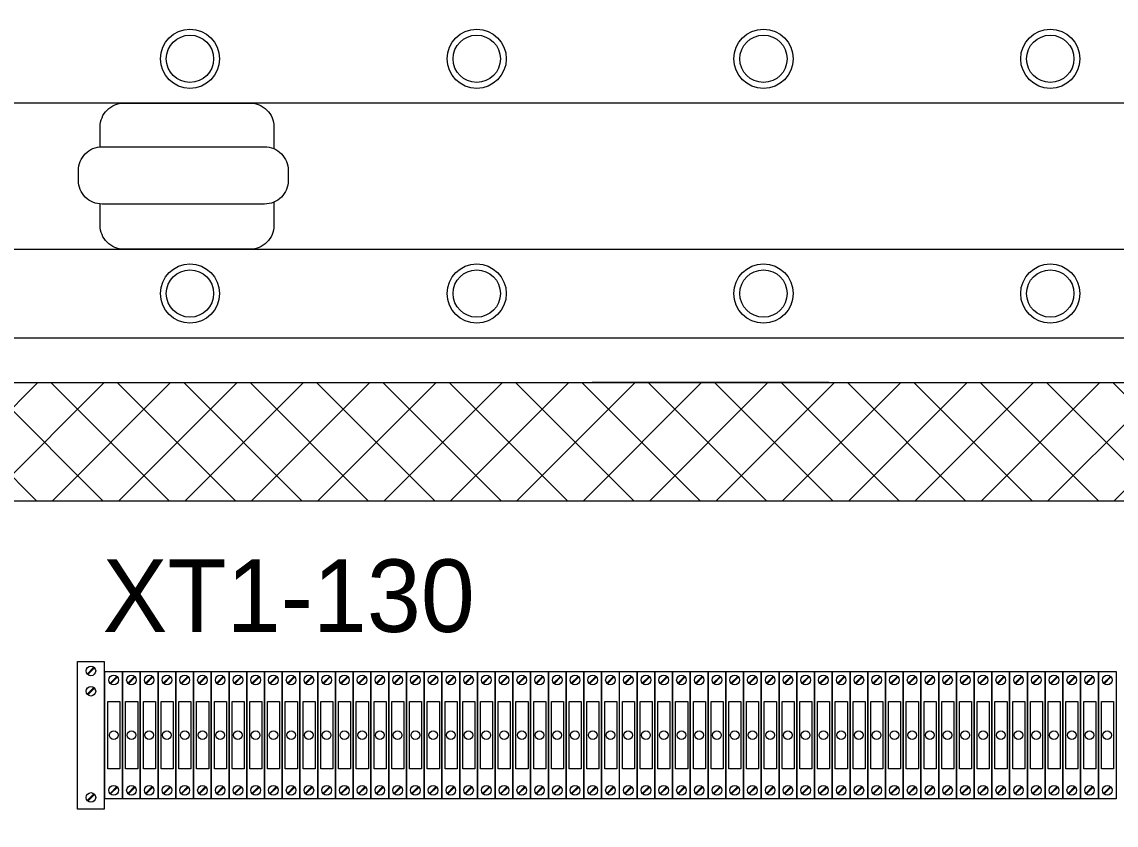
# Model space of a CAD drawing. Header units: millimetres. Extents: x 32626 to 72822, y 60047 to 123188.
# Drawn here: x 38763.5 to 38985.6, y 64738.1 to 64901.2 of the extents above; entities that cross this region are included whole.
import ezdxf

# ---------------------------------------------------------------- set-up
doc = ezdxf.new("R2010")
doc.units = ezdxf.units.MM
doc.header["$LTSCALE"] = 10
doc.layers.add('1轮廓实线层', color=7, linetype='Continuous', lineweight=18)
doc.layers.add('6文字层', color=3, linetype='Continuous', lineweight=18)
doc.styles.add('样式 1', font='SIMYOU.TTF', dxfattribs={"width": 0.75})

msp = doc.modelspace()

# ---------------------------------------------------------------- hatches: boundary and pattern name
at = {"layer": '1轮廓实线层'}
h = msp.add_hatch(dxfattribs=at)
h.set_pattern_fill('ANSI37', color=256, scale=3, style=0)
h.set_pattern_definition([(45, (7301.284, -2091.581), (-6.7351921, 6.7351921), []), (135, (7301.284, -2091.581), (-6.7351921, -6.7351921), [])])
h.paths.add_polyline_path([(39458.37, 64582.11), (39458.37, 64827.97), (38724.3, 64827.97), (38724.3, 64582.11)])
h.paths.add_polyline_path([(39434.37, 64606.11), (39434.37, 64693.04), (38748.3, 64693.04), (38748.3, 64606.11)], flags=16)
h.paths.add_polyline_path([(39434.37, 64717.04), (39434.37, 64803.97), (38748.3, 64803.97), (38748.3, 64717.04)], flags=16)

# ---------------------------------------------------------------- linework, layer by layer
for p, q in [((38694.14, 64837.04), (39488.54, 64837.04)), ((38724.3, 64827.97), (39458.37, 64827.97)), ((38927.3, 64827.97), (38879.3, 64827.97)), ((38748.3, 64803.97), (39434.37, 64803.97))]:
    msp.add_line(p, q, dxfattribs=at)
at = {"layer": '1轮廓实线层', "lineweight": 13}
for p, q in [((38774.84, 64771.35), (38780.24, 64771.35)), ((38774.84, 64741.35), (38774.84, 64771.35)), ((38780.24, 64771.35), (38780.24, 64741.35)), ((38776.79, 64768.79), (38778.17, 64770.17)), ((38776.92, 64768.67), (38778.29, 64770.05)), ((38780.37, 64743.48), (38780.37, 64769.28)), ((38780.37, 64769.28), (38783.97, 64769.28)), ((38783.97, 64769.28), (38783.97, 64743.48)), ((38783.97, 64769.28), (38787.57, 64769.28)), ((38783.97, 64743.48), (38783.97, 64769.28)), ((38787.57, 64769.28), (38787.57, 64743.48)), ((38787.57, 64769.28), (38791.17, 64769.28)), ((38787.57, 64743.48), (38787.57, 64769.28)), ((38791.17, 64769.28), (38791.17, 64743.48)), ((38791.17, 64769.28), (38794.77, 64769.28)), ((38791.17, 64743.48), (38791.17, 64769.28)), ((38794.77, 64769.28), (38794.77, 64743.48)), ((38794.78, 64769.28), (38798.38, 64769.28)), ((38794.78, 64743.48), (38794.78, 64769.28)), ((38798.38, 64769.28), (38798.38, 64743.48)), ((38798.38, 64769.28), (38801.98, 64769.28)), ((38798.38, 64743.48), (38798.38, 64769.28)), ((38801.98, 64769.28), (38801.98, 64743.48)), ((38801.98, 64769.28), (38805.58, 64769.28)), ((38801.98, 64743.48), (38801.98, 64769.28)), ((38805.58, 64769.28), (38805.58, 64743.48)), ((38805.58, 64769.28), (38809.18, 64769.28)), ((38805.58, 64743.48), (38805.58, 64769.28)), ((38809.18, 64769.28), (38809.18, 64743.48)), ((38809.18, 64769.28), (38812.78, 64769.28)), ((38809.18, 64743.48), (38809.18, 64769.28)), ((38812.78, 64769.28), (38812.78, 64743.48)), ((38812.78, 64769.28), (38816.38, 64769.28)), ((38812.78, 64743.48), (38812.78, 64769.28)), ((38816.38, 64769.28), (38816.38, 64743.48)), ((38816.38, 64769.28), (38819.98, 64769.28)), ((38816.38, 64743.48), (38816.38, 64769.28)), ((38819.98, 64769.28), (38819.98, 64743.48)), ((38819.98, 64769.28), (38823.58, 64769.28)), ((38819.98, 64743.48), (38819.98, 64769.28)), ((38823.58, 64769.28), (38823.58, 64743.48)), ((38823.58, 64769.28), (38827.18, 64769.28)), ((38823.58, 64743.48), (38823.58, 64769.28)), ((38827.18, 64769.28), (38827.18, 64743.48)), ((38827.18, 64769.28), (38830.78, 64769.28)), ((38827.18, 64743.48), (38827.18, 64769.28)), ((38830.78, 64769.28), (38830.78, 64743.48)), ((38830.78, 64769.28), (38834.38, 64769.28)), ((38830.78, 64743.48), (38830.78, 64769.28)), ((38834.38, 64769.28), (38834.38, 64743.48)), ((38834.38, 64769.28), (38837.98, 64769.28)), ((38834.38, 64743.48), (38834.38, 64769.28)), ((38837.98, 64769.28), (38837.98, 64743.48)), ((38837.99, 64769.28), (38841.59, 64769.28)), ((38837.99, 64743.48), (38837.99, 64769.28)), ((38841.59, 64769.28), (38841.59, 64743.48)), ((38841.59, 64769.28), (38845.19, 64769.28)), ((38841.59, 64743.48), (38841.59, 64769.28)), ((38845.19, 64769.28), (38845.19, 64743.48)), ((38845.19, 64769.28), (38848.79, 64769.28)), ((38845.19, 64743.48), (38845.19, 64769.28)), ((38848.79, 64769.28), (38848.79, 64743.48)), ((38848.79, 64769.28), (38852.39, 64769.28)), ((38848.79, 64743.48), (38848.79, 64769.28)), ((38852.39, 64769.28), (38852.39, 64743.48)), ((38852.39, 64769.28), (38855.99, 64769.28)), ((38852.39, 64743.48), (38852.39, 64769.28)), ((38855.99, 64769.28), (38855.99, 64743.48)), ((38855.99, 64769.28), (38859.59, 64769.28)), ((38855.99, 64743.48), (38855.99, 64769.28)), ((38859.59, 64769.28), (38859.59, 64743.48)), ((38859.59, 64769.28), (38863.19, 64769.28)), ((38859.59, 64743.48), (38859.59, 64769.28)), ((38863.19, 64769.28), (38863.19, 64743.48)), ((38863.19, 64769.28), (38866.79, 64769.28)), ((38863.19, 64743.48), (38863.19, 64769.28)), ((38866.79, 64769.28), (38866.79, 64743.48)), ((38866.79, 64769.28), (38870.39, 64769.28)), ((38866.79, 64743.48), (38866.79, 64769.28)), ((38870.39, 64769.28), (38870.39, 64743.48)), ((38870.39, 64769.28), (38873.99, 64769.28)), ((38870.39, 64743.48), (38870.39, 64769.28)), ((38873.99, 64769.28), (38873.99, 64743.48)), ((38873.99, 64769.28), (38877.59, 64769.28)), ((38873.99, 64743.48), (38873.99, 64769.28)), ((38877.59, 64769.28), (38877.59, 64743.48)), ((38877.59, 64769.28), (38881.19, 64769.28)), ((38877.59, 64743.48), (38877.59, 64769.28)), ((38881.19, 64769.28), (38881.19, 64743.48)), ((38881.19, 64769.28), (38884.79, 64769.28)), ((38881.19, 64743.48), (38881.19, 64769.28)), ((38884.79, 64769.28), (38884.79, 64743.48)), ((38884.8, 64769.28), (38888.4, 64769.28)), ((38884.8, 64743.48), (38884.8, 64769.28)), ((38888.4, 64769.28), (38888.4, 64743.48)), ((38888.4, 64769.28), (38892, 64769.28)), ((38888.4, 64743.48), (38888.4, 64769.28)), ((38892, 64769.28), (38892, 64743.48)), ((38892, 64769.28), (38895.6, 64769.28)), ((38892, 64743.48), (38892, 64769.28)), ((38895.6, 64769.28), (38895.6, 64743.48)), ((38895.6, 64769.28), (38899.2, 64769.28)), ((38895.6, 64743.48), (38895.6, 64769.28)), ((38899.2, 64769.28), (38899.2, 64743.48)), ((38899.2, 64769.28), (38902.8, 64769.28)), ((38899.2, 64743.48), (38899.2, 64769.28)), ((38902.8, 64769.28), (38902.8, 64743.48)), ((38902.8, 64769.28), (38906.4, 64769.28)), ((38902.8, 64743.48), (38902.8, 64769.28)), ((38906.4, 64769.28), (38906.4, 64743.48)), ((38906.4, 64769.28), (38910, 64769.28)), ((38906.4, 64743.48), (38906.4, 64769.28)), ((38910, 64769.28), (38910, 64743.48)), ((38910, 64769.28), (38913.6, 64769.28)), ((38910, 64743.48), (38910, 64769.28)), ((38913.6, 64769.28), (38913.6, 64743.48)), ((38913.6, 64769.28), (38917.2, 64769.28)), ((38913.6, 64743.48), (38913.6, 64769.28)), ((38917.2, 64769.28), (38917.2, 64743.48)), ((38917.2, 64769.28), (38920.8, 64769.28)), ((38917.2, 64743.48), (38917.2, 64769.28)), ((38920.8, 64769.28), (38920.8, 64743.48)), ((38920.8, 64769.28), (38924.4, 64769.28)), ((38920.8, 64743.48), (38920.8, 64769.28)), ((38924.4, 64769.28), (38924.4, 64743.48)), ((38924.4, 64769.28), (38928, 64769.28)), ((38924.4, 64743.48), (38924.4, 64769.28)), ((38928, 64769.28), (38928, 64743.48)), ((38928.01, 64769.28), (38931.61, 64769.28)), ((38928.01, 64743.48), (38928.01, 64769.28)), ((38931.61, 64769.28), (38931.61, 64743.48)), ((38931.61, 64769.28), (38935.21, 64769.28)), ((38931.61, 64743.48), (38931.61, 64769.28)), ((38935.21, 64769.28), (38935.21, 64743.48)), ((38935.21, 64769.28), (38938.81, 64769.28)), ((38935.21, 64743.48), (38935.21, 64769.28)), ((38938.81, 64769.28), (38938.81, 64743.48)), ((38938.81, 64769.28), (38942.41, 64769.28)), ((38938.81, 64743.48), (38938.81, 64769.28)), ((38942.41, 64769.28), (38942.41, 64743.48)), ((38942.41, 64769.28), (38946.01, 64769.28)), ((38942.41, 64743.48), (38942.41, 64769.28)), ((38946.01, 64769.28), (38946.01, 64743.48)), ((38946.01, 64769.28), (38949.61, 64769.28)), ((38946.01, 64743.48), (38946.01, 64769.28)), ((38949.61, 64769.28), (38949.61, 64743.48)), ((38949.61, 64769.28), (38953.21, 64769.28)), ((38949.61, 64743.48), (38949.61, 64769.28)), ((38953.21, 64769.28), (38953.21, 64743.48)), ((38953.21, 64769.28), (38956.81, 64769.28)), ((38953.21, 64743.48), (38953.21, 64769.28)), ((38956.81, 64769.28), (38956.81, 64743.48)), ((38956.81, 64769.28), (38960.41, 64769.28)), ((38956.81, 64743.48), (38956.81, 64769.28)), ((38960.41, 64769.28), (38960.41, 64743.48)), ((38960.41, 64769.28), (38964.01, 64769.28)), ((38960.41, 64743.48), (38960.41, 64769.28)), ((38964.01, 64769.28), (38964.01, 64743.48)), ((38964.01, 64769.28), (38967.61, 64769.28)), ((38964.01, 64743.48), (38964.01, 64769.28)), ((38967.61, 64769.28), (38967.61, 64743.48)), ((38967.61, 64769.28), (38971.21, 64769.28)), ((38967.61, 64743.48), (38967.61, 64769.28)), ((38971.21, 64769.28), (38971.21, 64743.48)), ((38971.21, 64769.28), (38974.81, 64769.28)), ((38971.21, 64743.48), (38971.21, 64769.28)), ((38974.81, 64769.28), (38974.81, 64743.48)), ((38974.82, 64769.28), (38978.42, 64769.28)), ((38974.82, 64743.48), (38974.82, 64769.28)), ((38978.42, 64769.28), (38978.42, 64743.48)), ((38978.42, 64769.28), (38982.02, 64769.28)), ((38978.42, 64743.48), (38978.42, 64769.28)), ((38982.02, 64769.28), (38982.02, 64743.48)), ((38982.02, 64769.28), (38985.62, 64769.28)), ((38982.02, 64743.48), (38982.02, 64769.28)), ((38985.62, 64769.28), (38985.62, 64743.48)), ((38781.42, 64766.94), (38782.8, 64768.32)), ((38781.54, 64766.82), (38782.92, 64768.2)), ((38785.02, 64766.94), (38786.4, 64768.32)), ((38785.14, 64766.82), (38786.52, 64768.2)), ((38788.62, 64766.94), (38790, 64768.32)), ((38788.75, 64766.82), (38790.12, 64768.2)), ((38792.23, 64766.94), (38793.6, 64768.32)), ((38792.35, 64766.82), (38793.72, 64768.2)), ((38795.83, 64766.94), (38797.2, 64768.32)), ((38795.95, 64766.82), (38797.33, 64768.2)), ((38799.43, 64766.94), (38800.81, 64768.32)), ((38799.55, 64766.82), (38800.93, 64768.2)), ((38803.03, 64766.94), (38804.41, 64768.32)), ((38803.15, 64766.82), (38804.53, 64768.2)), ((38806.63, 64766.94), (38808.01, 64768.32)), ((38806.75, 64766.82), (38808.13, 64768.2)), ((38810.23, 64766.94), (38811.61, 64768.32)), ((38810.35, 64766.82), (38811.73, 64768.2)), ((38813.83, 64766.94), (38815.21, 64768.32)), ((38813.95, 64766.82), (38815.33, 64768.2)), ((38817.43, 64766.94), (38818.81, 64768.32)), ((38817.55, 64766.82), (38818.93, 64768.2)), ((38821.03, 64766.94), (38822.41, 64768.32)), ((38821.15, 64766.82), (38822.53, 64768.2)), ((38824.63, 64766.94), (38826.01, 64768.32)), ((38824.75, 64766.82), (38826.13, 64768.2)), ((38828.23, 64766.94), (38829.61, 64768.32)), ((38828.35, 64766.82), (38829.73, 64768.2)), ((38831.83, 64766.94), (38833.21, 64768.32)), ((38831.95, 64766.82), (38833.33, 64768.2)), ((38835.43, 64766.94), (38836.81, 64768.32)), ((38835.56, 64766.82), (38836.93, 64768.2)), ((38839.04, 64766.94), (38840.41, 64768.32)), ((38839.16, 64766.82), (38840.54, 64768.2)), ((38842.64, 64766.94), (38844.02, 64768.32)), ((38842.76, 64766.82), (38844.14, 64768.2)), ((38846.24, 64766.94), (38847.62, 64768.32)), ((38846.36, 64766.82), (38847.74, 64768.2)), ((38849.84, 64766.94), (38851.22, 64768.32)), ((38849.96, 64766.82), (38851.34, 64768.2)), ((38853.44, 64766.94), (38854.82, 64768.32)), ((38853.56, 64766.82), (38854.94, 64768.2)), ((38857.04, 64766.94), (38858.42, 64768.32)), ((38857.16, 64766.82), (38858.54, 64768.2)), ((38860.64, 64766.94), (38862.02, 64768.32)), ((38860.76, 64766.82), (38862.14, 64768.2)), ((38864.24, 64766.94), (38865.62, 64768.32)), ((38864.36, 64766.82), (38865.74, 64768.2)), ((38867.84, 64766.94), (38869.22, 64768.32)), ((38867.96, 64766.82), (38869.34, 64768.2)), ((38871.44, 64766.94), (38872.82, 64768.32)), ((38871.56, 64766.82), (38872.94, 64768.2)), ((38875.04, 64766.94), (38876.42, 64768.32)), ((38875.16, 64766.82), (38876.54, 64768.2)), ((38878.64, 64766.94), (38880.02, 64768.32)), ((38878.77, 64766.82), (38880.14, 64768.2)), ((38882.25, 64766.94), (38883.62, 64768.32)), ((38882.37, 64766.82), (38883.74, 64768.2)), ((38885.85, 64766.94), (38887.22, 64768.32)), ((38885.97, 64766.82), (38887.35, 64768.2)), ((38889.45, 64766.94), (38890.83, 64768.32)), ((38889.57, 64766.82), (38890.95, 64768.2)), ((38893.05, 64766.94), (38894.43, 64768.32)), ((38893.17, 64766.82), (38894.55, 64768.2)), ((38896.65, 64766.94), (38898.03, 64768.32)), ((38896.77, 64766.82), (38898.15, 64768.2)), ((38900.25, 64766.94), (38901.63, 64768.32)), ((38900.37, 64766.82), (38901.75, 64768.2)), ((38903.85, 64766.94), (38905.23, 64768.32)), ((38903.97, 64766.82), (38905.35, 64768.2)), ((38907.45, 64766.94), (38908.83, 64768.32)), ((38907.57, 64766.82), (38908.95, 64768.2)), ((38911.05, 64766.94), (38912.43, 64768.32)), ((38911.17, 64766.82), (38912.55, 64768.2)), ((38914.65, 64766.94), (38916.03, 64768.32)), ((38914.77, 64766.82), (38916.15, 64768.2)), ((38918.25, 64766.94), (38919.63, 64768.32)), ((38918.37, 64766.82), (38919.75, 64768.2)), ((38921.85, 64766.94), (38923.23, 64768.32)), ((38921.97, 64766.82), (38923.35, 64768.2)), ((38925.45, 64766.94), (38926.83, 64768.32)), ((38925.58, 64766.82), (38926.95, 64768.2)), ((38929.06, 64766.94), (38930.43, 64768.32)), ((38929.18, 64766.82), (38930.56, 64768.2)), ((38932.66, 64766.94), (38934.04, 64768.32)), ((38932.78, 64766.82), (38934.16, 64768.2)), ((38936.26, 64766.94), (38937.64, 64768.32)), ((38936.38, 64766.82), (38937.76, 64768.2)), ((38939.86, 64766.94), (38941.24, 64768.32)), ((38939.98, 64766.82), (38941.36, 64768.2)), ((38943.46, 64766.94), (38944.84, 64768.32)), ((38943.58, 64766.82), (38944.96, 64768.2)), ((38947.06, 64766.94), (38948.44, 64768.32)), ((38947.18, 64766.82), (38948.56, 64768.2)), ((38950.66, 64766.94), (38952.04, 64768.32)), ((38950.78, 64766.82), (38952.16, 64768.2)), ((38954.26, 64766.94), (38955.64, 64768.32)), ((38954.38, 64766.82), (38955.76, 64768.2)), ((38957.86, 64766.94), (38959.24, 64768.32)), ((38957.98, 64766.82), (38959.36, 64768.2)), ((38961.46, 64766.94), (38962.84, 64768.32)), ((38961.58, 64766.82), (38962.96, 64768.2)), ((38965.06, 64766.94), (38966.44, 64768.32)), ((38965.18, 64766.82), (38966.56, 64768.2)), ((38968.66, 64766.94), (38970.04, 64768.32)), ((38968.79, 64766.82), (38970.16, 64768.2)), ((38972.27, 64766.94), (38973.64, 64768.32)), ((38972.39, 64766.82), (38973.76, 64768.2)), ((38975.87, 64766.94), (38977.24, 64768.32)), ((38975.99, 64766.82), (38977.37, 64768.2)), ((38979.47, 64766.94), (38980.85, 64768.32)), ((38979.59, 64766.82), (38980.97, 64768.2)), ((38983.07, 64766.94), (38984.45, 64768.32)), ((38983.19, 64766.82), (38984.57, 64768.2)), ((38776.79, 64764.67), (38778.17, 64766.05)), ((38776.92, 64764.55), (38778.29, 64765.93)), ((38776.79, 64743.1), (38778.17, 64744.48)), ((38776.92, 64742.98), (38778.29, 64744.36)), ((38781.42, 64744.56), (38782.8, 64745.94)), ((38781.54, 64744.44), (38782.92, 64745.82)), ((38785.02, 64744.56), (38786.4, 64745.94)), ((38785.14, 64744.44), (38786.52, 64745.82)), ((38788.62, 64744.56), (38790, 64745.94)), ((38788.75, 64744.44), (38790.12, 64745.82)), ((38792.23, 64744.56), (38793.6, 64745.94)), ((38792.35, 64744.44), (38793.72, 64745.82)), ((38795.83, 64744.56), (38797.2, 64745.94)), ((38795.95, 64744.44), (38797.33, 64745.82)), ((38799.43, 64744.56), (38800.81, 64745.94)), ((38799.55, 64744.44), (38800.93, 64745.82)), ((38803.03, 64744.56), (38804.41, 64745.94)), ((38803.15, 64744.44), (38804.53, 64745.82)), ((38806.63, 64744.56), (38808.01, 64745.94)), ((38806.75, 64744.44), (38808.13, 64745.82)), ((38810.23, 64744.56), (38811.61, 64745.94)), ((38810.35, 64744.44), (38811.73, 64745.82)), ((38813.83, 64744.56), (38815.21, 64745.94)), ((38813.95, 64744.44), (38815.33, 64745.82)), ((38817.43, 64744.56), (38818.81, 64745.94)), ((38817.55, 64744.44), (38818.93, 64745.82)), ((38821.03, 64744.56), (38822.41, 64745.94)), ((38821.15, 64744.44), (38822.53, 64745.82)), ((38824.63, 64744.56), (38826.01, 64745.94)), ((38824.75, 64744.44), (38826.13, 64745.82)), ((38828.23, 64744.56), (38829.61, 64745.94)), ((38828.35, 64744.44), (38829.73, 64745.82)), ((38831.83, 64744.56), (38833.21, 64745.94)), ((38831.95, 64744.44), (38833.33, 64745.82)), ((38835.43, 64744.56), (38836.81, 64745.94)), ((38835.56, 64744.44), (38836.93, 64745.82)), ((38839.04, 64744.56), (38840.41, 64745.94)), ((38839.16, 64744.44), (38840.54, 64745.82)), ((38842.64, 64744.56), (38844.02, 64745.94)), ((38842.76, 64744.44), (38844.14, 64745.82)), ((38846.24, 64744.56), (38847.62, 64745.94)), ((38846.36, 64744.44), (38847.74, 64745.82)), ((38849.84, 64744.56), (38851.22, 64745.94)), ((38849.96, 64744.44), (38851.34, 64745.82)), ((38853.44, 64744.56), (38854.82, 64745.94)), ((38853.56, 64744.44), (38854.94, 64745.82)), ((38857.04, 64744.56), (38858.42, 64745.94)), ((38857.16, 64744.44), (38858.54, 64745.82)), ((38860.64, 64744.56), (38862.02, 64745.94)), ((38860.76, 64744.44), (38862.14, 64745.82)), ((38864.24, 64744.56), (38865.62, 64745.94)), ((38864.36, 64744.44), (38865.74, 64745.82)), ((38867.84, 64744.56), (38869.22, 64745.94)), ((38867.96, 64744.44), (38869.34, 64745.82)), ((38871.44, 64744.56), (38872.82, 64745.94)), ((38871.56, 64744.44), (38872.94, 64745.82)), ((38875.04, 64744.56), (38876.42, 64745.94)), ((38875.16, 64744.44), (38876.54, 64745.82)), ((38878.64, 64744.56), (38880.02, 64745.94)), ((38878.77, 64744.44), (38880.14, 64745.82)), ((38882.25, 64744.56), (38883.62, 64745.94)), ((38882.37, 64744.44), (38883.74, 64745.82)), ((38885.85, 64744.56), (38887.22, 64745.94)), ((38885.97, 64744.44), (38887.35, 64745.82)), ((38889.45, 64744.56), (38890.83, 64745.94)), ((38889.57, 64744.44), (38890.95, 64745.82)), ((38893.05, 64744.56), (38894.43, 64745.94)), ((38893.17, 64744.44), (38894.55, 64745.82)), ((38896.65, 64744.56), (38898.03, 64745.94)), ((38896.77, 64744.44), (38898.15, 64745.82)), ((38900.25, 64744.56), (38901.63, 64745.94)), ((38900.37, 64744.44), (38901.75, 64745.82)), ((38903.85, 64744.56), (38905.23, 64745.94)), ((38903.97, 64744.44), (38905.35, 64745.82)), ((38907.45, 64744.56), (38908.83, 64745.94)), ((38907.57, 64744.44), (38908.95, 64745.82)), ((38911.05, 64744.56), (38912.43, 64745.94)), ((38911.17, 64744.44), (38912.55, 64745.82)), ((38914.65, 64744.56), (38916.03, 64745.94)), ((38914.77, 64744.44), (38916.15, 64745.82)), ((38918.25, 64744.56), (38919.63, 64745.94)), ((38918.37, 64744.44), (38919.75, 64745.82)), ((38921.85, 64744.56), (38923.23, 64745.94)), ((38921.97, 64744.44), (38923.35, 64745.82)), ((38925.45, 64744.56), (38926.83, 64745.94)), ((38925.58, 64744.44), (38926.95, 64745.82)), ((38929.06, 64744.56), (38930.43, 64745.94)), ((38929.18, 64744.44), (38930.56, 64745.82)), ((38932.66, 64744.56), (38934.04, 64745.94)), ((38932.78, 64744.44), (38934.16, 64745.82)), ((38936.26, 64744.56), (38937.64, 64745.94)), ((38936.38, 64744.44), (38937.76, 64745.82)), ((38939.86, 64744.56), (38941.24, 64745.94)), ((38939.98, 64744.44), (38941.36, 64745.82)), ((38943.46, 64744.56), (38944.84, 64745.94)), ((38943.58, 64744.44), (38944.96, 64745.82)), ((38947.06, 64744.56), (38948.44, 64745.94)), ((38947.18, 64744.44), (38948.56, 64745.82)), ((38950.66, 64744.56), (38952.04, 64745.94)), ((38950.78, 64744.44), (38952.16, 64745.82)), ((38954.26, 64744.56), (38955.64, 64745.94)), ((38954.38, 64744.44), (38955.76, 64745.82)), ((38957.86, 64744.56), (38959.24, 64745.94)), ((38957.98, 64744.44), (38959.36, 64745.82)), ((38961.46, 64744.56), (38962.84, 64745.94)), ((38961.58, 64744.44), (38962.96, 64745.82)), ((38965.06, 64744.56), (38966.44, 64745.94)), ((38965.18, 64744.44), (38966.56, 64745.82)), ((38968.66, 64744.56), (38970.04, 64745.94)), ((38968.79, 64744.44), (38970.16, 64745.82)), ((38972.27, 64744.56), (38973.64, 64745.94)), ((38972.39, 64744.44), (38973.76, 64745.82)), ((38975.87, 64744.56), (38977.24, 64745.94)), ((38975.99, 64744.44), (38977.37, 64745.82)), ((38979.47, 64744.56), (38980.85, 64745.94)), ((38979.59, 64744.44), (38980.97, 64745.82)), ((38983.07, 64744.56), (38984.45, 64745.94)), ((38983.19, 64744.44), (38984.57, 64745.82)), ((38783.97, 64743.48), (38780.37, 64743.48)), ((38787.57, 64743.48), (38783.97, 64743.48)), ((38791.17, 64743.48), (38787.57, 64743.48)), ((38794.77, 64743.48), (38791.17, 64743.48)), ((38798.38, 64743.48), (38794.78, 64743.48)), ((38801.98, 64743.48), (38798.38, 64743.48)), ((38805.58, 64743.48), (38801.98, 64743.48)), ((38809.18, 64743.48), (38805.58, 64743.48)), ((38812.78, 64743.48), (38809.18, 64743.48)), ((38816.38, 64743.48), (38812.78, 64743.48)), ((38819.98, 64743.48), (38816.38, 64743.48)), ((38823.58, 64743.48), (38819.98, 64743.48)), ((38827.18, 64743.48), (38823.58, 64743.48)), ((38830.78, 64743.48), (38827.18, 64743.48)), ((38834.38, 64743.48), (38830.78, 64743.48)), ((38837.98, 64743.48), (38834.38, 64743.48)), ((38841.59, 64743.48), (38837.99, 64743.48)), ((38845.19, 64743.48), (38841.59, 64743.48)), ((38848.79, 64743.48), (38845.19, 64743.48)), ((38852.39, 64743.48), (38848.79, 64743.48)), ((38855.99, 64743.48), (38852.39, 64743.48)), ((38859.59, 64743.48), (38855.99, 64743.48)), ((38863.19, 64743.48), (38859.59, 64743.48)), ((38866.79, 64743.48), (38863.19, 64743.48)), ((38870.39, 64743.48), (38866.79, 64743.48)), ((38873.99, 64743.48), (38870.39, 64743.48)), ((38877.59, 64743.48), (38873.99, 64743.48)), ((38881.19, 64743.48), (38877.59, 64743.48)), ((38884.79, 64743.48), (38881.19, 64743.48)), ((38888.4, 64743.48), (38884.8, 64743.48)), ((38892, 64743.48), (38888.4, 64743.48)), ((38895.6, 64743.48), (38892, 64743.48)), ((38899.2, 64743.48), (38895.6, 64743.48)), ((38902.8, 64743.48), (38899.2, 64743.48)), ((38906.4, 64743.48), (38902.8, 64743.48)), ((38910, 64743.48), (38906.4, 64743.48)), ((38913.6, 64743.48), (38910, 64743.48)), ((38917.2, 64743.48), (38913.6, 64743.48)), ((38920.8, 64743.48), (38917.2, 64743.48)), ((38924.4, 64743.48), (38920.8, 64743.48)), ((38928, 64743.48), (38924.4, 64743.48)), ((38931.61, 64743.48), (38928.01, 64743.48)), ((38935.21, 64743.48), (38931.61, 64743.48)), ((38938.81, 64743.48), (38935.21, 64743.48)), ((38942.41, 64743.48), (38938.81, 64743.48)), ((38946.01, 64743.48), (38942.41, 64743.48)), ((38949.61, 64743.48), (38946.01, 64743.48)), ((38953.21, 64743.48), (38949.61, 64743.48)), ((38956.81, 64743.48), (38953.21, 64743.48)), ((38960.41, 64743.48), (38956.81, 64743.48)), ((38964.01, 64743.48), (38960.41, 64743.48)), ((38967.61, 64743.48), (38964.01, 64743.48)), ((38971.21, 64743.48), (38967.61, 64743.48)), ((38974.81, 64743.48), (38971.21, 64743.48)), ((38978.42, 64743.48), (38974.82, 64743.48)), ((38982.02, 64743.48), (38978.42, 64743.48)), ((38985.62, 64743.48), (38982.02, 64743.48)), ((38780.24, 64741.35), (38774.84, 64741.35))]:
    msp.add_line(p, q, dxfattribs=at)
at = {"layer": '1轮廓实线层'}
for points in [[(39506.25, 64884.69), (38678.25, 64884.69, -0.414214), (38672.25, 64890.69), (38672.25, 65358.69, -0.414214), (38678.25, 65364.69)], [(38779.43, 64875.8), (38779.43, 64879.89, -0.414214), (38784.23, 64884.69), (38809.87, 64884.69, -0.414214), (38814.67, 64879.89), (38814.67, 64875.44)], [(38814.67, 64864.58), (38814.67, 64859.84, -0.414214), (38809.87, 64855.04), (38784.23, 64855.04, -0.414214), (38779.43, 64859.84), (38779.43, 64864.22)], [(38677.05, 64555.04, -0.414214), (38672.25, 64559.84), (38672.25, 64850.24, -0.414214), (38677.05, 64855.04), (39159.99, 64855.04)]]:
    msp.add_lwpolyline(points, format="xyb", dxfattribs=at)
msp.add_lwpolyline([(38775, 64871.02, -0.414214), (38779.8, 64875.82), (38812.8, 64875.82, -0.414214), (38817.6, 64871.02), (38817.6, 64869, -0.414214), (38812.8, 64864.2), (38779.8, 64864.2, -0.414214), (38775, 64869)], format="xyb", close=True, dxfattribs=at)
at = {"layer": '1轮廓实线层', "lineweight": 13}
for points in [[(38780.99, 64763.18), (38783.44, 64763.18), (38783.44, 64749.52), (38780.99, 64749.52)], [(38784.59, 64763.18), (38787.04, 64763.18), (38787.04, 64749.52), (38784.59, 64749.52)], [(38788.19, 64763.18), (38790.64, 64763.18), (38790.64, 64749.52), (38788.19, 64749.52)], [(38791.8, 64763.18), (38794.24, 64763.18), (38794.24, 64749.52), (38791.8, 64749.52)], [(38795.4, 64763.18), (38797.84, 64763.18), (38797.84, 64749.52), (38795.4, 64749.52)], [(38799, 64763.18), (38801.45, 64763.18), (38801.45, 64749.52), (38799, 64749.52)], [(38802.6, 64763.18), (38805.05, 64763.18), (38805.05, 64749.52), (38802.6, 64749.52)], [(38806.2, 64763.18), (38808.65, 64763.18), (38808.65, 64749.52), (38806.2, 64749.52)], [(38809.8, 64763.18), (38812.25, 64763.18), (38812.25, 64749.52), (38809.8, 64749.52)], [(38813.4, 64763.18), (38815.85, 64763.18), (38815.85, 64749.52), (38813.4, 64749.52)], [(38817, 64763.18), (38819.45, 64763.18), (38819.45, 64749.52), (38817, 64749.52)], [(38820.6, 64763.18), (38823.05, 64763.18), (38823.05, 64749.52), (38820.6, 64749.52)], [(38824.2, 64763.18), (38826.65, 64763.18), (38826.65, 64749.52), (38824.2, 64749.52)], [(38827.8, 64763.18), (38830.25, 64763.18), (38830.25, 64749.52), (38827.8, 64749.52)], [(38831.4, 64763.18), (38833.85, 64763.18), (38833.85, 64749.52), (38831.4, 64749.52)], [(38835.01, 64763.18), (38837.45, 64763.18), (38837.45, 64749.52), (38835.01, 64749.52)], [(38838.61, 64763.18), (38841.05, 64763.18), (38841.05, 64749.52), (38838.61, 64749.52)], [(38842.21, 64763.18), (38844.66, 64763.18), (38844.66, 64749.52), (38842.21, 64749.52)], [(38845.81, 64763.18), (38848.26, 64763.18), (38848.26, 64749.52), (38845.81, 64749.52)], [(38849.41, 64763.18), (38851.86, 64763.18), (38851.86, 64749.52), (38849.41, 64749.52)], [(38853.01, 64763.18), (38855.46, 64763.18), (38855.46, 64749.52), (38853.01, 64749.52)], [(38856.61, 64763.18), (38859.06, 64763.18), (38859.06, 64749.52), (38856.61, 64749.52)], [(38860.21, 64763.18), (38862.66, 64763.18), (38862.66, 64749.52), (38860.21, 64749.52)], [(38863.81, 64763.18), (38866.26, 64763.18), (38866.26, 64749.52), (38863.81, 64749.52)], [(38867.41, 64763.18), (38869.86, 64763.18), (38869.86, 64749.52), (38867.41, 64749.52)], [(38871.01, 64763.18), (38873.46, 64763.18), (38873.46, 64749.52), (38871.01, 64749.52)], [(38874.61, 64763.18), (38877.06, 64763.18), (38877.06, 64749.52), (38874.61, 64749.52)], [(38878.21, 64763.18), (38880.66, 64763.18), (38880.66, 64749.52), (38878.21, 64749.52)], [(38881.82, 64763.18), (38884.26, 64763.18), (38884.26, 64749.52), (38881.82, 64749.52)], [(38885.42, 64763.18), (38887.86, 64763.18), (38887.86, 64749.52), (38885.42, 64749.52)], [(38889.02, 64763.18), (38891.47, 64763.18), (38891.47, 64749.52), (38889.02, 64749.52)], [(38892.62, 64763.18), (38895.07, 64763.18), (38895.07, 64749.52), (38892.62, 64749.52)], [(38896.22, 64763.18), (38898.67, 64763.18), (38898.67, 64749.52), (38896.22, 64749.52)], [(38899.82, 64763.18), (38902.27, 64763.18), (38902.27, 64749.52), (38899.82, 64749.52)], [(38903.42, 64763.18), (38905.87, 64763.18), (38905.87, 64749.52), (38903.42, 64749.52)], [(38907.02, 64763.18), (38909.47, 64763.18), (38909.47, 64749.52), (38907.02, 64749.52)], [(38910.62, 64763.18), (38913.07, 64763.18), (38913.07, 64749.52), (38910.62, 64749.52)], [(38914.22, 64763.18), (38916.67, 64763.18), (38916.67, 64749.52), (38914.22, 64749.52)], [(38917.82, 64763.18), (38920.27, 64763.18), (38920.27, 64749.52), (38917.82, 64749.52)], [(38921.42, 64763.18), (38923.87, 64763.18), (38923.87, 64749.52), (38921.42, 64749.52)], [(38925.03, 64763.18), (38927.47, 64763.18), (38927.47, 64749.52), (38925.03, 64749.52)], [(38928.63, 64763.18), (38931.07, 64763.18), (38931.07, 64749.52), (38928.63, 64749.52)], [(38932.23, 64763.18), (38934.68, 64763.18), (38934.68, 64749.52), (38932.23, 64749.52)], [(38935.83, 64763.18), (38938.28, 64763.18), (38938.28, 64749.52), (38935.83, 64749.52)], [(38939.43, 64763.18), (38941.88, 64763.18), (38941.88, 64749.52), (38939.43, 64749.52)], [(38943.03, 64763.18), (38945.48, 64763.18), (38945.48, 64749.52), (38943.03, 64749.52)], [(38946.63, 64763.18), (38949.08, 64763.18), (38949.08, 64749.52), (38946.63, 64749.52)], [(38950.23, 64763.18), (38952.68, 64763.18), (38952.68, 64749.52), (38950.23, 64749.52)], [(38953.83, 64763.18), (38956.28, 64763.18), (38956.28, 64749.52), (38953.83, 64749.52)], [(38957.43, 64763.18), (38959.88, 64763.18), (38959.88, 64749.52), (38957.43, 64749.52)], [(38961.03, 64763.18), (38963.48, 64763.18), (38963.48, 64749.52), (38961.03, 64749.52)], [(38964.63, 64763.18), (38967.08, 64763.18), (38967.08, 64749.52), (38964.63, 64749.52)], [(38968.23, 64763.18), (38970.68, 64763.18), (38970.68, 64749.52), (38968.23, 64749.52)], [(38971.84, 64763.18), (38974.28, 64763.18), (38974.28, 64749.52), (38971.84, 64749.52)], [(38975.44, 64763.18), (38977.88, 64763.18), (38977.88, 64749.52), (38975.44, 64749.52)], [(38979.04, 64763.18), (38981.49, 64763.18), (38981.49, 64749.52), (38979.04, 64749.52)], [(38982.64, 64763.18), (38985.09, 64763.18), (38985.09, 64749.52), (38982.64, 64749.52)]]:
    msp.add_lwpolyline(points, close=True, dxfattribs=at)
at = {"layer": '1轮廓实线层'}
for centre, radius in [((38797.65, 64893.69), 6), ((38855.85, 64893.69), 6), ((38914.05, 64893.69), 6), ((38972.25, 64893.69), 6), ((38797.65, 64893.69), 4.8), ((38855.85, 64893.69), 4.8), ((38914.05, 64893.69), 4.8), ((38972.25, 64893.69), 4.8), ((38797.65, 64846.04), 6), ((38797.65, 64846.04), 4.8), ((38855.85, 64846.04), 6), ((38855.85, 64846.04), 4.8), ((38914.05, 64846.04), 6), ((38914.05, 64846.04), 4.8), ((38972.25, 64846.04), 6), ((38972.25, 64846.04), 4.8)]:
    msp.add_circle(centre, radius, dxfattribs=at)
at = {"layer": '1轮廓实线层', "lineweight": 13}
for centre, radius in [((38777.54, 64769.42), 0.975), ((38782.17, 64767.57), 0.975), ((38785.77, 64767.57), 0.975), ((38789.37, 64767.57), 0.975), ((38792.97, 64767.57), 0.975), ((38796.58, 64767.57), 0.975), ((38800.18, 64767.57), 0.975), ((38803.78, 64767.57), 0.975), ((38807.38, 64767.57), 0.975), ((38810.98, 64767.57), 0.975), ((38814.58, 64767.57), 0.975), ((38818.18, 64767.57), 0.975), ((38821.78, 64767.57), 0.975), ((38825.38, 64767.57), 0.975), ((38828.98, 64767.57), 0.975), ((38832.58, 64767.57), 0.975), ((38836.18, 64767.57), 0.975), ((38839.79, 64767.57), 0.975), ((38843.39, 64767.57), 0.975), ((38846.99, 64767.57), 0.975), ((38850.59, 64767.57), 0.975), ((38854.19, 64767.57), 0.975), ((38857.79, 64767.57), 0.975), ((38861.39, 64767.57), 0.975), ((38864.99, 64767.57), 0.975), ((38868.59, 64767.57), 0.975), ((38872.19, 64767.57), 0.975), ((38875.79, 64767.57), 0.975), ((38879.39, 64767.57), 0.975), ((38882.99, 64767.57), 0.975), ((38886.6, 64767.57), 0.975), ((38890.2, 64767.57), 0.975), ((38893.8, 64767.57), 0.975), ((38897.4, 64767.57), 0.975), ((38901, 64767.57), 0.975), ((38904.6, 64767.57), 0.975), ((38908.2, 64767.57), 0.975), ((38911.8, 64767.57), 0.975), ((38915.4, 64767.57), 0.975), ((38919, 64767.57), 0.975), ((38922.6, 64767.57), 0.975), ((38926.2, 64767.57), 0.975), ((38929.81, 64767.57), 0.975), ((38933.41, 64767.57), 0.975), ((38937.01, 64767.57), 0.975), ((38940.61, 64767.57), 0.975), ((38944.21, 64767.57), 0.975), ((38947.81, 64767.57), 0.975), ((38951.41, 64767.57), 0.975), ((38955.01, 64767.57), 0.975), ((38958.61, 64767.57), 0.975), ((38962.21, 64767.57), 0.975), ((38965.81, 64767.57), 0.975), ((38969.41, 64767.57), 0.975), ((38973.01, 64767.57), 0.975), ((38976.62, 64767.57), 0.975), ((38980.22, 64767.57), 0.975), ((38983.82, 64767.57), 0.975), ((38777.54, 64765.3), 0.975), ((38782.17, 64756.38), 0.881), ((38785.77, 64756.38), 0.881), ((38789.37, 64756.38), 0.881), ((38792.97, 64756.38), 0.881), ((38796.58, 64756.38), 0.881), ((38800.18, 64756.38), 0.881), ((38803.78, 64756.38), 0.881), ((38807.38, 64756.38), 0.881), ((38810.98, 64756.38), 0.881), ((38814.58, 64756.38), 0.881), ((38818.18, 64756.38), 0.881), ((38821.78, 64756.38), 0.881), ((38825.38, 64756.38), 0.881), ((38828.98, 64756.38), 0.881), ((38832.58, 64756.38), 0.881), ((38836.18, 64756.38), 0.881), ((38839.79, 64756.38), 0.881), ((38843.39, 64756.38), 0.881), ((38846.99, 64756.38), 0.881), ((38850.59, 64756.38), 0.881), ((38854.19, 64756.38), 0.881), ((38857.79, 64756.38), 0.881), ((38861.39, 64756.38), 0.881), ((38864.99, 64756.38), 0.881), ((38868.59, 64756.38), 0.881), ((38872.19, 64756.38), 0.881), ((38875.79, 64756.38), 0.881), ((38879.39, 64756.38), 0.881), ((38882.99, 64756.38), 0.881), ((38886.6, 64756.38), 0.881), ((38890.2, 64756.38), 0.881), ((38893.8, 64756.38), 0.881), ((38897.4, 64756.38), 0.881), ((38901, 64756.38), 0.881), ((38904.6, 64756.38), 0.881), ((38908.2, 64756.38), 0.881), ((38911.8, 64756.38), 0.881), ((38915.4, 64756.38), 0.881), ((38919, 64756.38), 0.881), ((38922.6, 64756.38), 0.881), ((38926.2, 64756.38), 0.881), ((38929.81, 64756.38), 0.881), ((38933.41, 64756.38), 0.881), ((38937.01, 64756.38), 0.881), ((38940.61, 64756.38), 0.881), ((38944.21, 64756.38), 0.881), ((38947.81, 64756.38), 0.881), ((38951.41, 64756.38), 0.881), ((38955.01, 64756.38), 0.881), ((38958.61, 64756.38), 0.881), ((38962.21, 64756.38), 0.881), ((38965.81, 64756.38), 0.881), ((38969.41, 64756.38), 0.881), ((38973.01, 64756.38), 0.881), ((38976.62, 64756.38), 0.881), ((38980.22, 64756.38), 0.881), ((38983.82, 64756.38), 0.881), ((38782.17, 64745.19), 0.975), ((38785.77, 64745.19), 0.975), ((38789.37, 64745.19), 0.975), ((38792.97, 64745.19), 0.975), ((38796.58, 64745.19), 0.975), ((38800.18, 64745.19), 0.975), ((38803.78, 64745.19), 0.975), ((38807.38, 64745.19), 0.975), ((38810.98, 64745.19), 0.975), ((38814.58, 64745.19), 0.975), ((38818.18, 64745.19), 0.975), ((38821.78, 64745.19), 0.975), ((38825.38, 64745.19), 0.975), ((38828.98, 64745.19), 0.975), ((38832.58, 64745.19), 0.975), ((38836.18, 64745.19), 0.975), ((38839.79, 64745.19), 0.975), ((38843.39, 64745.19), 0.975), ((38846.99, 64745.19), 0.975), ((38850.59, 64745.19), 0.975), ((38854.19, 64745.19), 0.975), ((38857.79, 64745.19), 0.975), ((38861.39, 64745.19), 0.975), ((38864.99, 64745.19), 0.975), ((38868.59, 64745.19), 0.975), ((38872.19, 64745.19), 0.975), ((38875.79, 64745.19), 0.975), ((38879.39, 64745.19), 0.975), ((38882.99, 64745.19), 0.975), ((38886.6, 64745.19), 0.975), ((38890.2, 64745.19), 0.975), ((38893.8, 64745.19), 0.975), ((38897.4, 64745.19), 0.975), ((38901, 64745.19), 0.975), ((38904.6, 64745.19), 0.975), ((38908.2, 64745.19), 0.975), ((38911.8, 64745.19), 0.975), ((38915.4, 64745.19), 0.975), ((38919, 64745.19), 0.975), ((38922.6, 64745.19), 0.975), ((38926.2, 64745.19), 0.975), ((38929.81, 64745.19), 0.975), ((38933.41, 64745.19), 0.975), ((38937.01, 64745.19), 0.975), ((38940.61, 64745.19), 0.975), ((38944.21, 64745.19), 0.975), ((38947.81, 64745.19), 0.975), ((38951.41, 64745.19), 0.975), ((38955.01, 64745.19), 0.975), ((38958.61, 64745.19), 0.975), ((38962.21, 64745.19), 0.975), ((38965.81, 64745.19), 0.975), ((38969.41, 64745.19), 0.975), ((38973.01, 64745.19), 0.975), ((38976.62, 64745.19), 0.975), ((38980.22, 64745.19), 0.975), ((38983.82, 64745.19), 0.975), ((38777.54, 64743.73), 0.975)]:
    msp.add_circle(centre, radius, dxfattribs=at)

# ---------------------------------------------------------------- texts
at = {"layer": '6文字层', "style": '样式 1'}
msp.add_text('XT1-130', height=14.725, dxfattribs=at).set_placement((38779.93, 64777.33))

doc.saveas('drawing.dxf')
